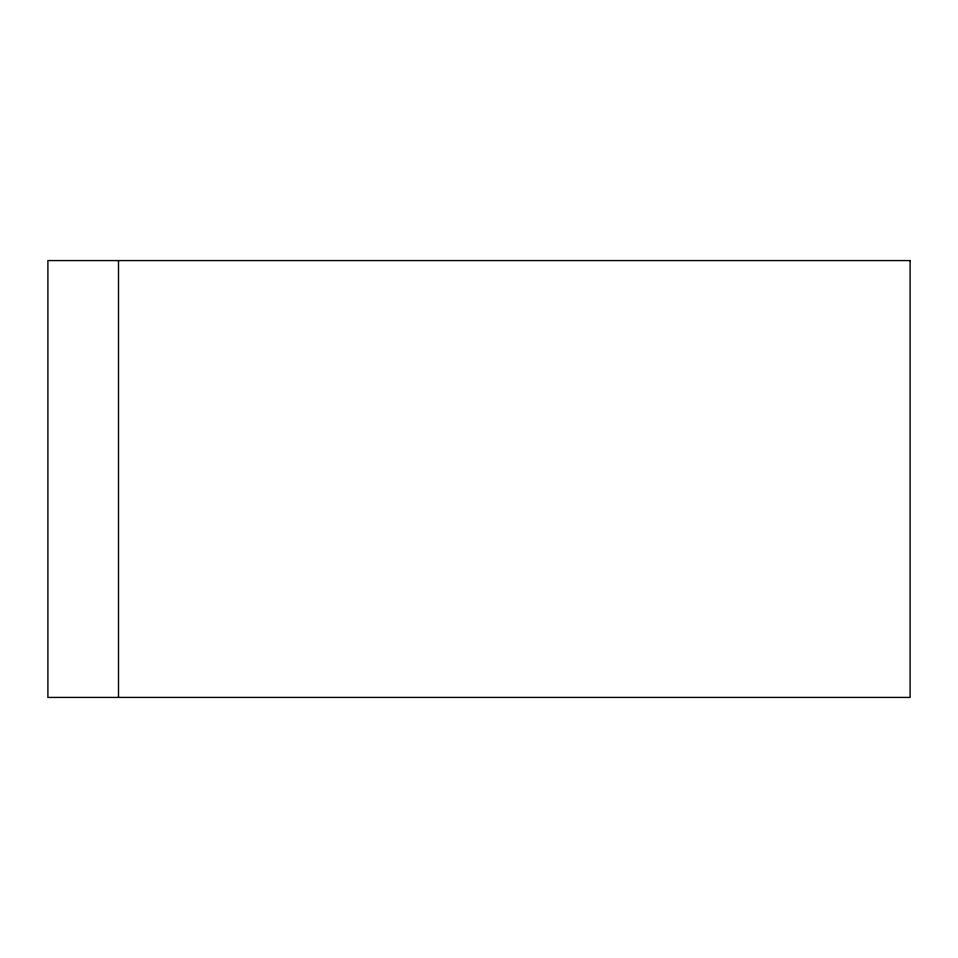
<?xml version="1.0" encoding="UTF-8"?>
<svg xmlns="http://www.w3.org/2000/svg" width="958" height="958" viewBox="0 0 958 958"><rect width="100%" height="100%" fill="white"/><g stroke="black" fill="none" stroke-linecap="round" stroke-linejoin="round"><path stroke-width="1.44" d="M118.505 260.576L118.505 697.424M910.1 260.576L47.9 260.576L47.9 697.424L910.1 697.424L910.1 260.576"/></g></svg>
